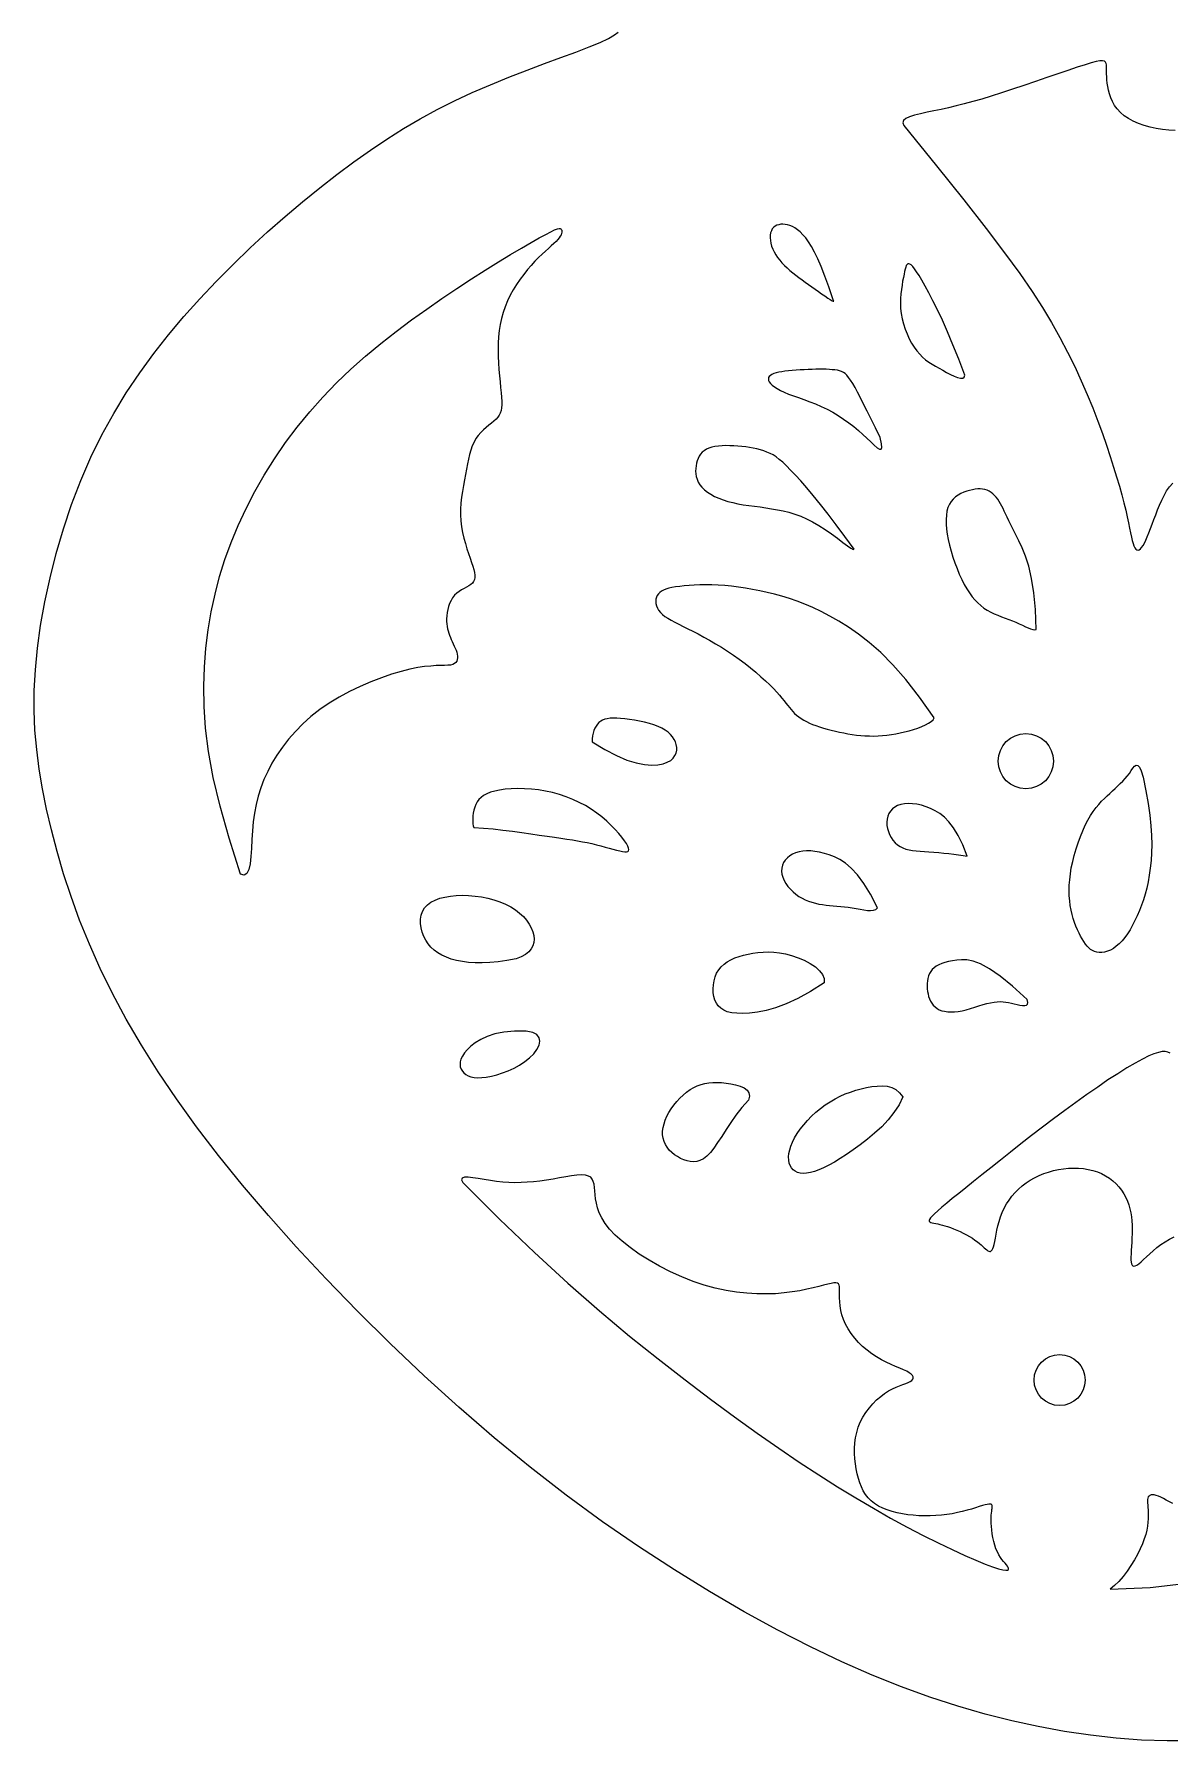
# Paper-space layout 'Layout1' of a CAD drawing. Header units: millimetres. Extents: x 76 to 198, y 127 to 164.
# Drawn here: x 152.81 to 161.86, y 131.91 to 145.51 of the extents above; entities that cross this region are included whole.
import ezdxf

# ---------------------------------------------------------------- set-up
doc = ezdxf.new("R2010")
doc.units = ezdxf.units.MM

psp = doc.layouts.get("Layout1")

# ---------------------------------------------------------------- linework, layer by layer
for points in [[(162.035, 131.916), (161.835, 131.915), (161.633, 131.921), (161.43, 131.936), (161.225, 131.959), (161.018, 131.99), (160.809, 132.028), (160.599, 132.074), (160.386, 132.127), (160.169, 132.19), (159.947, 132.262), (159.72, 132.345), (159.487, 132.439), (159.245, 132.545), (158.995, 132.664), (158.735, 132.797), (158.467, 132.943), (158.192, 133.103), (157.912, 133.276), (157.627, 133.462), (157.34, 133.66), (157.052, 133.871), (156.764, 134.094), (156.478, 134.328), (156.196, 134.572), (155.919, 134.823), (155.649, 135.079), (155.388, 135.337), (155.139, 135.594), (154.902, 135.849), (154.68, 136.098), (154.474, 136.341), (154.283, 136.576), (154.108, 136.805), (153.948, 137.027), (153.801, 137.244), (153.668, 137.456), (153.547, 137.663), (153.438, 137.866), (153.341, 138.065), (153.254, 138.261), (153.176, 138.452), (153.108, 138.639), (153.049, 138.821), (152.997, 138.998), (152.952, 139.17), (152.914, 139.336), (152.881, 139.497), (152.855, 139.654), (152.835, 139.809), (152.821, 139.963), (152.814, 140.12), (152.815, 140.279), (152.824, 140.444), (152.841, 140.617), (152.866, 140.797), (152.899, 140.985), (152.941, 141.177), (152.991, 141.372), (153.048, 141.568), (153.113, 141.762), (153.186, 141.953), (153.266, 142.138), (153.353, 142.316), (153.448, 142.487), (153.548, 142.652), (153.655, 142.811), (153.767, 142.964), (153.885, 143.113), (154.007, 143.258), (154.134, 143.399), (154.265, 143.538), (154.399, 143.673), (154.535, 143.805), (154.673, 143.932), (154.812, 144.055), (154.951, 144.172), (155.089, 144.284), (155.225, 144.39), (155.359, 144.49), (155.492, 144.584), (155.624, 144.672), (155.756, 144.755), (155.889, 144.833), (156.024, 144.907), (156.162, 144.977), (156.303, 145.043), (156.448, 145.105), (156.595, 145.165), (156.739, 145.22), (156.878, 145.273), (157.009, 145.321), (157.129, 145.365), (157.234, 145.406), (157.321, 145.442), (157.388, 145.473), (157.436, 145.501), (157.464, 145.524)], [(161.901, 144.74), (161.85, 144.742), (161.799, 144.747), (161.749, 144.755), (161.7, 144.766), (161.653, 144.779), (161.608, 144.795), (161.566, 144.814), (161.527, 144.835), (161.493, 144.858), (161.464, 144.884), (161.439, 144.912), (161.418, 144.94), (161.402, 144.97), (161.388, 145.001), (161.377, 145.031), (161.369, 145.061), (161.364, 145.09), (161.359, 145.117), (161.357, 145.144), (161.355, 145.168), (161.354, 145.191), (161.354, 145.212), (161.354, 145.231), (161.353, 145.248), (161.352, 145.263), (161.35, 145.275), (161.345, 145.285), (161.336, 145.292), (161.322, 145.295), (161.301, 145.294), (161.272, 145.289), (161.232, 145.279), (161.182, 145.264), (161.119, 145.244), (161.046, 145.219), (160.965, 145.191), (160.878, 145.161), (160.787, 145.13), (160.695, 145.098), (160.605, 145.068), (160.518, 145.039), (160.436, 145.013), (160.36, 144.99), (160.288, 144.97), (160.22, 144.952), (160.156, 144.936), (160.095, 144.921), (160.036, 144.908), (159.979, 144.896), (159.924, 144.885), (159.871, 144.874), (159.825, 144.863), (159.785, 144.85), (159.755, 144.836), (159.736, 144.82), (159.731, 144.801), (159.74, 144.779)], [(159.74, 144.779), (160, 144.459), (160.216, 144.188), (160.395, 143.959), (160.542, 143.766), (160.662, 143.602), (160.761, 143.459), (160.844, 143.331), (160.916, 143.211), (160.982, 143.092), (161.043, 142.975), (161.1, 142.86), (161.152, 142.747), (161.2, 142.637), (161.243, 142.53), (161.283, 142.426), (161.32, 142.328), (161.353, 142.233), (161.383, 142.144), (161.41, 142.06), (161.434, 141.981), (161.456, 141.907), (161.475, 141.838), (161.491, 141.774), (161.506, 141.716), (161.518, 141.663), (161.528, 141.615), (161.537, 141.573), (161.545, 141.535), (161.552, 141.502), (161.558, 141.474), (161.565, 141.451), (161.571, 141.432), (161.579, 141.417), (161.587, 141.406), (161.595, 141.4), (161.604, 141.398), (161.613, 141.4), (161.623, 141.407), (161.633, 141.418), (161.644, 141.434), (161.655, 141.454), (161.666, 141.478), (161.678, 141.505), (161.69, 141.535), (161.703, 141.569), (161.716, 141.604), (161.73, 141.641), (161.745, 141.679), (161.76, 141.718), (161.776, 141.757), (161.793, 141.795), (161.811, 141.833), (161.832, 141.869), (161.855, 141.902), (161.88, 141.932)], [(154.458, 138.818), (154.367, 139.103), (154.295, 139.359), (154.241, 139.587), (154.203, 139.793), (154.179, 139.98), (154.167, 140.153), (154.165, 140.314), (154.17, 140.467), (154.182, 140.617), (154.2, 140.763), (154.224, 140.906), (154.255, 141.047), (154.291, 141.187), (154.334, 141.324), (154.383, 141.46), (154.439, 141.595), (154.502, 141.73), (154.571, 141.864), (154.647, 141.996), (154.728, 142.126), (154.816, 142.254), (154.909, 142.378), (155.009, 142.5), (155.113, 142.617), (155.223, 142.73), (155.337, 142.839), (155.454, 142.943), (155.574, 143.043), (155.696, 143.139), (155.818, 143.231), (155.941, 143.318), (156.062, 143.402), (156.181, 143.482), (156.296, 143.558), (156.407, 143.628), (156.511, 143.693), (156.608, 143.752), (156.695, 143.803), (156.772, 143.848), (156.837, 143.885), (156.889, 143.913), (156.929, 143.934), (156.959, 143.948), (156.981, 143.956), (156.995, 143.96), (157.004, 143.96), (157.009, 143.957), (157.012, 143.952), (157.015, 143.945), (157.016, 143.938), (157.016, 143.93), (157.014, 143.921), (157.01, 143.91), (157.004, 143.898), (156.996, 143.886), (156.984, 143.872), (156.97, 143.856), (156.952, 143.84), (156.932, 143.821), (156.91, 143.801), (156.885, 143.779), (156.859, 143.755), (156.831, 143.728), (156.802, 143.699), (156.773, 143.666), (156.743, 143.632), (156.713, 143.594), (156.684, 143.555), (156.656, 143.514), (156.63, 143.472), (156.605, 143.428), (156.584, 143.383), (156.565, 143.337), (156.549, 143.29), (156.536, 143.243), (156.525, 143.195), (156.518, 143.146), (156.512, 143.096), (156.509, 143.045), (156.508, 142.993), (156.509, 142.941), (156.511, 142.889), (156.515, 142.837), (156.519, 142.787), (156.524, 142.739), (156.529, 142.694), (156.533, 142.652), (156.536, 142.615), (156.538, 142.582), (156.538, 142.554), (156.536, 142.53), (156.532, 142.509), (156.526, 142.49), (156.518, 142.473), (156.507, 142.457), (156.493, 142.442), (156.476, 142.426), (156.457, 142.41), (156.436, 142.393), (156.414, 142.375), (156.392, 142.356), (156.371, 142.335), (156.351, 142.312), (156.332, 142.286), (156.317, 142.258), (156.303, 142.228), (156.291, 142.195), (156.281, 142.16), (156.272, 142.123), (156.264, 142.084), (156.256, 142.043), (156.248, 142.001), (156.24, 141.957), (156.232, 141.912), (156.224, 141.866), (156.217, 141.82), (156.212, 141.773), (156.209, 141.725), (156.209, 141.678), (156.211, 141.631), (156.217, 141.584), (156.225, 141.538), (156.236, 141.493), (156.248, 141.45), (156.261, 141.409), (156.274, 141.37), (156.286, 141.333), (156.298, 141.3), (156.307, 141.27), (156.315, 141.243), (156.32, 141.219), (156.323, 141.198), (156.323, 141.179), (156.32, 141.163), (156.314, 141.148), (156.304, 141.135), (156.291, 141.124), (156.275, 141.113), (156.257, 141.103), (156.238, 141.092), (156.218, 141.081), (156.198, 141.069), (156.179, 141.055), (156.161, 141.038), (156.146, 141.019), (156.134, 140.998), (156.123, 140.974), (156.114, 140.95), (156.108, 140.925), (156.103, 140.9), (156.1, 140.876), (156.099, 140.852), (156.098, 140.83), (156.1, 140.81), (156.102, 140.79), (156.106, 140.772), (156.11, 140.754), (156.116, 140.737), (156.122, 140.72), (156.129, 140.703), (156.136, 140.686), (156.144, 140.669), (156.152, 140.651), (156.16, 140.634), (156.167, 140.617), (156.174, 140.601), (156.179, 140.584), (156.183, 140.569), (156.185, 140.554), (156.186, 140.539), (156.184, 140.526), (156.18, 140.514), (156.173, 140.504), (156.162, 140.495), (156.148, 140.488), (156.131, 140.483), (156.109, 140.481), (156.083, 140.48), (156.052, 140.479), (156.016, 140.478), (155.973, 140.475), (155.924, 140.47), (155.869, 140.462), (155.806, 140.449), (155.736, 140.432), (155.659, 140.409), (155.579, 140.382), (155.495, 140.35), (155.41, 140.313), (155.325, 140.273), (155.242, 140.228), (155.163, 140.18), (155.088, 140.128), (155.018, 140.073), (154.954, 140.015), (154.895, 139.954), (154.84, 139.892), (154.791, 139.829), (154.747, 139.765), (154.708, 139.7), (154.674, 139.635), (154.644, 139.57), (154.62, 139.504), (154.599, 139.438), (154.582, 139.371), (154.569, 139.303), (154.559, 139.234), (154.552, 139.163), (154.547, 139.092), (154.544, 139.022), (154.54, 138.957), (154.534, 138.9), (154.524, 138.854), (154.509, 138.823), (154.488, 138.81), (154.458, 138.818)], [(159.177, 143.391), (159.143, 143.494), (159.111, 143.581), (159.082, 143.656), (159.055, 143.719), (159.029, 143.772), (159.004, 143.816), (158.981, 143.853), (158.958, 143.884), (158.936, 143.91), (158.914, 143.932), (158.893, 143.95), (158.872, 143.964), (158.852, 143.975), (158.832, 143.984), (158.813, 143.989), (158.794, 143.992), (158.776, 143.994), (158.759, 143.993), (158.743, 143.99), (158.728, 143.985), (158.714, 143.977), (158.702, 143.968), (158.692, 143.956), (158.685, 143.941), (158.679, 143.925), (158.676, 143.906), (158.675, 143.886), (158.677, 143.865), (158.681, 143.842), (158.687, 143.819), (158.696, 143.796), (158.706, 143.773), (158.719, 143.751), (158.734, 143.729), (158.751, 143.707), (158.769, 143.686), (158.789, 143.666), (158.81, 143.646), (158.832, 143.626), (158.855, 143.607), (158.879, 143.588), (158.904, 143.569), (158.929, 143.551), (158.954, 143.532), (158.98, 143.514), (159.006, 143.496), (159.033, 143.477), (159.059, 143.459), (159.085, 143.44), (159.111, 143.422), (159.134, 143.406), (159.153, 143.393), (159.169, 143.384), (159.178, 143.38), (159.181, 143.382), (159.177, 143.391)], [(160.224, 142.792), (160.176, 142.918), (160.13, 143.033), (160.087, 143.136), (160.046, 143.229), (160.007, 143.311), (159.971, 143.383), (159.938, 143.447), (159.909, 143.501), (159.883, 143.547), (159.861, 143.585), (159.841, 143.615), (159.824, 143.639), (159.81, 143.657), (159.798, 143.669), (159.788, 143.676), (159.779, 143.679), (159.771, 143.678), (159.765, 143.673), (159.759, 143.664), (159.754, 143.652), (159.75, 143.636), (159.745, 143.617), (159.741, 143.595), (159.736, 143.569), (159.73, 143.541), (159.725, 143.509), (159.72, 143.475), (159.716, 143.439), (159.713, 143.402), (159.712, 143.363), (159.714, 143.322), (159.718, 143.282), (159.725, 143.24), (159.736, 143.199), (159.749, 143.159), (159.765, 143.12), (159.782, 143.082), (159.801, 143.046), (159.822, 143.014), (159.843, 142.984), (159.866, 142.958), (159.889, 142.935), (159.913, 142.914), (159.938, 142.896), (159.964, 142.879), (159.992, 142.862), (160.02, 142.846), (160.049, 142.83), (160.08, 142.813), (160.111, 142.797), (160.14, 142.783), (160.167, 142.773), (160.19, 142.767), (160.208, 142.767), (160.22, 142.775), (160.224, 142.792)], [(159.551, 142.295), (159.513, 142.371), (159.479, 142.441), (159.448, 142.504), (159.419, 142.56), (159.394, 142.61), (159.371, 142.655), (159.351, 142.693), (159.332, 142.725), (159.316, 142.752), (159.3, 142.773), (159.286, 142.791), (159.272, 142.804), (159.258, 142.814), (159.243, 142.821), (159.228, 142.826), (159.21, 142.83), (159.191, 142.833), (159.17, 142.835), (159.147, 142.837), (159.122, 142.838), (159.096, 142.838), (159.068, 142.838), (159.039, 142.838), (159.009, 142.837), (158.977, 142.836), (158.946, 142.835), (158.914, 142.833), (158.882, 142.831), (158.851, 142.829), (158.821, 142.826), (158.793, 142.823), (158.767, 142.819), (158.744, 142.815), (158.723, 142.81), (158.704, 142.804), (158.689, 142.797), (158.677, 142.79), (158.668, 142.781), (158.663, 142.772), (158.661, 142.762), (158.663, 142.75), (158.668, 142.738), (158.678, 142.725), (158.692, 142.712), (158.709, 142.698), (158.731, 142.684), (158.757, 142.67), (158.787, 142.655), (158.822, 142.641), (158.86, 142.627), (158.901, 142.613), (158.944, 142.597), (158.99, 142.58), (159.036, 142.562), (159.082, 142.542), (159.128, 142.52), (159.173, 142.496), (159.217, 142.47), (159.26, 142.441), (159.301, 142.412), (159.34, 142.382), (159.378, 142.351), (159.413, 142.32), (159.446, 142.289), (159.477, 142.26), (159.504, 142.234), (159.527, 142.213), (159.546, 142.202), (159.558, 142.202), (159.564, 142.215), (159.562, 142.245), (159.551, 142.295)], [(159.343, 141.406), (159.27, 141.507), (159.201, 141.6), (159.136, 141.685), (159.075, 141.762), (159.018, 141.832), (158.966, 141.894), (158.919, 141.949), (158.876, 141.996), (158.838, 142.036), (158.805, 142.07), (158.775, 142.098), (158.748, 142.121), (158.722, 142.14), (158.698, 142.156), (158.674, 142.168), (158.649, 142.179), (158.624, 142.189), (158.597, 142.197), (158.569, 142.204), (158.54, 142.21), (158.511, 142.215), (158.48, 142.22), (158.449, 142.223), (158.418, 142.226), (158.386, 142.228), (158.354, 142.229), (158.323, 142.23), (158.292, 142.229), (158.263, 142.227), (158.235, 142.223), (158.21, 142.218), (158.187, 142.21), (158.167, 142.201), (158.149, 142.19), (158.134, 142.177), (158.121, 142.162), (158.11, 142.146), (158.102, 142.128), (158.095, 142.11), (158.089, 142.09), (158.085, 142.07), (158.082, 142.049), (158.081, 142.028), (158.082, 142.006), (158.086, 141.984), (158.093, 141.962), (158.102, 141.94), (158.116, 141.919), (158.132, 141.899), (158.153, 141.879), (158.177, 141.86), (158.203, 141.843), (158.233, 141.826), (158.266, 141.811), (158.301, 141.798), (158.338, 141.786), (158.377, 141.776), (158.418, 141.768), (158.461, 141.76), (158.505, 141.754), (158.55, 141.748), (158.595, 141.742), (158.641, 141.735), (158.687, 141.728), (158.733, 141.72), (158.779, 141.711), (158.825, 141.699), (158.871, 141.685), (158.918, 141.668), (158.965, 141.648), (159.013, 141.624), (159.063, 141.595), (159.113, 141.562), (159.163, 141.527), (159.21, 141.492), (159.253, 141.46), (159.29, 141.433), (159.318, 141.413), (159.337, 141.403), (159.343, 141.406)], [(160.792, 140.766), (160.787, 140.924), (160.775, 141.059), (160.757, 141.173), (160.734, 141.269), (160.708, 141.349), (160.681, 141.416), (160.655, 141.473), (160.63, 141.521), (160.609, 141.563), (160.591, 141.6), (160.575, 141.632), (160.562, 141.66), (160.55, 141.686), (160.539, 141.709), (160.529, 141.73), (160.519, 141.749), (160.509, 141.768), (160.498, 141.786), (160.487, 141.803), (160.475, 141.819), (160.462, 141.834), (160.449, 141.847), (160.434, 141.858), (160.419, 141.867), (160.403, 141.875), (160.385, 141.88), (160.367, 141.883), (160.348, 141.885), (160.328, 141.885), (160.307, 141.883), (160.285, 141.879), (160.263, 141.874), (160.24, 141.867), (160.217, 141.859), (160.194, 141.849), (160.172, 141.837), (160.152, 141.822), (160.133, 141.805), (160.116, 141.785), (160.102, 141.763), (160.091, 141.737), (160.083, 141.708), (160.078, 141.676), (160.076, 141.642), (160.076, 141.605), (160.079, 141.566), (160.085, 141.525), (160.093, 141.482), (160.103, 141.437), (160.116, 141.39), (160.13, 141.343), (160.146, 141.297), (160.163, 141.251), (160.181, 141.206), (160.201, 141.164), (160.22, 141.125), (160.241, 141.089), (160.262, 141.057), (160.283, 141.027), (160.305, 141.001), (160.328, 140.977), (160.352, 140.956), (160.377, 140.937), (160.403, 140.92), (160.431, 140.905), (160.459, 140.891), (160.488, 140.879), (160.517, 140.868), (160.547, 140.857), (160.576, 140.846), (160.604, 140.835), (160.632, 140.824), (160.659, 140.812), (160.684, 140.8), (160.707, 140.788), (160.729, 140.778), (160.749, 140.77), (160.766, 140.765), (160.78, 140.763), (160.792, 140.766)], [(159.981, 140.062), (159.864, 140.227), (159.754, 140.367), (159.651, 140.484), (159.555, 140.582), (159.464, 140.663), (159.379, 140.729), (159.299, 140.784), (159.223, 140.831), (159.151, 140.872), (159.082, 140.908), (159.016, 140.94), (158.951, 140.967), (158.889, 140.991), (158.828, 141.012), (158.769, 141.03), (158.71, 141.046), (158.651, 141.061), (158.593, 141.074), (158.535, 141.085), (158.478, 141.095), (158.422, 141.103), (158.367, 141.11), (158.313, 141.115), (158.261, 141.119), (158.21, 141.121), (158.161, 141.122), (158.115, 141.121), (158.071, 141.12), (158.029, 141.117), (157.99, 141.114), (157.955, 141.109), (157.922, 141.105), (157.893, 141.1), (157.868, 141.094), (157.845, 141.087), (157.826, 141.08), (157.81, 141.071), (157.796, 141.061), (157.785, 141.05), (157.776, 141.037), (157.77, 141.023), (157.766, 141.007), (157.765, 140.99), (157.766, 140.972), (157.77, 140.954), (157.777, 140.936), (157.787, 140.919), (157.801, 140.902), (157.817, 140.885), (157.837, 140.87), (157.86, 140.855), (157.886, 140.84), (157.915, 140.824), (157.947, 140.808), (157.982, 140.791), (158.02, 140.772), (158.06, 140.752), (158.102, 140.73), (158.147, 140.706), (158.193, 140.681), (158.24, 140.653), (158.287, 140.625), (158.335, 140.594), (158.382, 140.562), (158.429, 140.529), (158.475, 140.495), (158.519, 140.46), (158.562, 140.425), (158.602, 140.39), (158.638, 140.357), (158.672, 140.325), (158.702, 140.295), (158.728, 140.268), (158.75, 140.243), (158.769, 140.22), (158.786, 140.199), (158.801, 140.179), (158.815, 140.161), (158.828, 140.144), (158.841, 140.128), (158.855, 140.113), (158.87, 140.098), (158.886, 140.084), (158.904, 140.07), (158.922, 140.057), (158.942, 140.045), (158.964, 140.033), (158.987, 140.021), (159.013, 140.01), (159.04, 140), (159.069, 139.99), (159.099, 139.981), (159.13, 139.972), (159.162, 139.963), (159.194, 139.956), (159.227, 139.948), (159.261, 139.942), (159.294, 139.935), (159.328, 139.93), (159.362, 139.925), (159.396, 139.922), (159.43, 139.919), (159.465, 139.918), (159.499, 139.917), (159.534, 139.919), (159.569, 139.921), (159.605, 139.925), (159.64, 139.929), (159.675, 139.935), (159.711, 139.943), (159.746, 139.951), (159.781, 139.96), (159.816, 139.97), (159.85, 139.981), (159.882, 139.993), (159.912, 140.006), (159.937, 140.019), (159.958, 140.033), (159.973, 140.047), (159.981, 140.062)], [(157.257, 139.872), (157.359, 139.809), (157.451, 139.761), (157.534, 139.726), (157.608, 139.703), (157.674, 139.69), (157.732, 139.686), (157.781, 139.688), (157.823, 139.696), (157.856, 139.708), (157.883, 139.723), (157.903, 139.741), (157.917, 139.761), (157.926, 139.782), (157.931, 139.804), (157.931, 139.827), (157.927, 139.849), (157.921, 139.871), (157.911, 139.891), (157.898, 139.911), (157.882, 139.929), (157.863, 139.947), (157.84, 139.963), (157.813, 139.979), (157.783, 139.993), (157.749, 140.006), (157.713, 140.017), (157.674, 140.027), (157.634, 140.036), (157.595, 140.044), (157.556, 140.05), (157.519, 140.055), (157.484, 140.058), (157.453, 140.06), (157.425, 140.06), (157.4, 140.059), (157.378, 140.055), (157.359, 140.051), (157.341, 140.044), (157.326, 140.035), (157.312, 140.024), (157.3, 140.011), (157.289, 139.997), (157.279, 139.98), (157.271, 139.961), (157.265, 139.941), (157.261, 139.919), (157.258, 139.896), (157.257, 139.872)], [(161.644, 139.591), (161.667, 139.481), (161.684, 139.38), (161.697, 139.287), (161.706, 139.203), (161.711, 139.125), (161.713, 139.053), (161.712, 138.987), (161.708, 138.925), (161.702, 138.866), (161.694, 138.81), (161.685, 138.757), (161.674, 138.707), (161.661, 138.659), (161.647, 138.613), (161.631, 138.57), (161.615, 138.527), (161.598, 138.486), (161.579, 138.447), (161.56, 138.41), (161.541, 138.375), (161.52, 138.342), (161.499, 138.313), (161.477, 138.286), (161.454, 138.262), (161.431, 138.243), (161.408, 138.226), (161.384, 138.213), (161.361, 138.203), (161.338, 138.197), (161.316, 138.193), (161.295, 138.193), (161.276, 138.195), (161.258, 138.2), (161.241, 138.208), (161.226, 138.218), (161.212, 138.23), (161.198, 138.245), (161.185, 138.261), (161.173, 138.28), (161.16, 138.301), (161.147, 138.324), (161.135, 138.348), (161.122, 138.374), (161.11, 138.402), (161.099, 138.431), (161.089, 138.463), (161.08, 138.496), (161.072, 138.53), (161.065, 138.567), (161.06, 138.605), (161.057, 138.644), (161.056, 138.686), (161.057, 138.729), (161.06, 138.773), (161.066, 138.82), (161.073, 138.868), (161.084, 138.917), (161.096, 138.967), (161.111, 139.018), (161.127, 139.068), (161.145, 139.117), (161.164, 139.163), (161.184, 139.207), (161.205, 139.248), (161.226, 139.284), (161.248, 139.317), (161.27, 139.347), (161.292, 139.373), (161.314, 139.398), (161.336, 139.42), (161.358, 139.441), (161.38, 139.461), (161.402, 139.481), (161.423, 139.5), (161.444, 139.52), (161.463, 139.539), (161.483, 139.559), (161.501, 139.579), (161.518, 139.599), (161.535, 139.62), (161.55, 139.642), (161.564, 139.662), (161.577, 139.677), (161.59, 139.685), (161.603, 139.683), (161.616, 139.669), (161.63, 139.639), (161.644, 139.591)], [(156.316, 139.19), (156.392, 139.184), (156.47, 139.177), (156.547, 139.168), (156.623, 139.159), (156.698, 139.149), (156.769, 139.139), (156.837, 139.129), (156.9, 139.12), (156.957, 139.112), (157.009, 139.104), (157.057, 139.097), (157.101, 139.09), (157.142, 139.083), (157.181, 139.076), (157.218, 139.069), (157.255, 139.061), (157.291, 139.052), (157.326, 139.043), (157.36, 139.033), (157.393, 139.024), (157.423, 139.016), (157.452, 139.008), (157.477, 139.002), (157.499, 138.998), (157.517, 138.996), (157.531, 138.996), (157.542, 138.998), (157.548, 139.004), (157.55, 139.013), (157.548, 139.025), (157.541, 139.041), (157.53, 139.061), (157.515, 139.084), (157.494, 139.112), (157.47, 139.142), (157.442, 139.173), (157.41, 139.206), (157.375, 139.24), (157.336, 139.273), (157.295, 139.304), (157.251, 139.335), (157.204, 139.363), (157.155, 139.388), (157.105, 139.412), (157.052, 139.433), (156.998, 139.451), (156.943, 139.467), (156.887, 139.479), (156.831, 139.488), (156.774, 139.495), (156.719, 139.498), (156.665, 139.499), (156.614, 139.498), (156.565, 139.494), (156.521, 139.487), (156.482, 139.479), (156.447, 139.469), (156.418, 139.457), (156.393, 139.443), (156.373, 139.428), (156.356, 139.411), (156.342, 139.392), (156.331, 139.372), (156.323, 139.35), (156.316, 139.328), (156.311, 139.304), (156.308, 139.281), (156.307, 139.258), (156.307, 139.237), (156.308, 139.218), (156.311, 139.203), (156.316, 139.19)], [(160.244, 138.961), (160.208, 139.051), (160.172, 139.125), (160.136, 139.185), (160.099, 139.233), (160.063, 139.27), (160.026, 139.3), (159.99, 139.322), (159.953, 139.34), (159.916, 139.354), (159.879, 139.366), (159.843, 139.374), (159.808, 139.378), (159.775, 139.38), (159.744, 139.378), (159.715, 139.373), (159.689, 139.364), (159.667, 139.352), (159.648, 139.337), (159.633, 139.32), (159.62, 139.3), (159.611, 139.278), (159.606, 139.255), (159.604, 139.231), (159.605, 139.206), (159.609, 139.181), (159.616, 139.157), (159.626, 139.133), (159.638, 139.11), (159.653, 139.088), (159.67, 139.068), (159.689, 139.051), (159.71, 139.037), (159.732, 139.026), (159.756, 139.017), (159.782, 139.011), (159.809, 139.006), (159.838, 139.003), (159.87, 139), (159.903, 138.998), (159.939, 138.996), (159.977, 138.993), (160.017, 138.989), (160.057, 138.985), (160.098, 138.981), (160.137, 138.976), (160.175, 138.972), (160.211, 138.966), (160.244, 138.961)], [(159.529, 138.549), (159.473, 138.657), (159.42, 138.743), (159.37, 138.812), (159.321, 138.865), (159.275, 138.904), (159.23, 138.934), (159.187, 138.955), (159.146, 138.97), (159.107, 138.983), (159.069, 138.992), (159.032, 138.998), (158.998, 139.002), (158.965, 139.002), (158.934, 139), (158.905, 138.995), (158.878, 138.987), (158.853, 138.976), (158.831, 138.962), (158.812, 138.947), (158.795, 138.929), (158.782, 138.909), (158.773, 138.888), (158.767, 138.866), (158.766, 138.842), (158.769, 138.818), (158.776, 138.793), (158.787, 138.768), (158.801, 138.744), (158.817, 138.72), (158.837, 138.697), (158.858, 138.676), (158.88, 138.657), (158.904, 138.64), (158.929, 138.625), (158.954, 138.613), (158.981, 138.602), (159.008, 138.593), (159.035, 138.585), (159.063, 138.579), (159.091, 138.575), (159.12, 138.571), (159.148, 138.568), (159.177, 138.565), (159.207, 138.563), (159.237, 138.56), (159.267, 138.557), (159.297, 138.554), (159.328, 138.549), (159.36, 138.544), (159.391, 138.538), (159.421, 138.532), (159.45, 138.529), (159.475, 138.528), (159.498, 138.53), (159.516, 138.537), (159.529, 138.549)], [(156.652, 138.143), (156.579, 138.13), (156.509, 138.12), (156.444, 138.114), (156.383, 138.111), (156.327, 138.112), (156.273, 138.115), (156.224, 138.121), (156.178, 138.13), (156.136, 138.141), (156.097, 138.155), (156.061, 138.171), (156.029, 138.19), (156, 138.212), (155.974, 138.235), (155.952, 138.262), (155.933, 138.291), (155.917, 138.322), (155.904, 138.355), (155.896, 138.389), (155.891, 138.424), (155.892, 138.458), (155.897, 138.49), (155.907, 138.521), (155.924, 138.548), (155.946, 138.572), (155.974, 138.593), (156.007, 138.611), (156.044, 138.625), (156.084, 138.635), (156.129, 138.643), (156.175, 138.647), (156.224, 138.649), (156.274, 138.647), (156.325, 138.643), (156.376, 138.636), (156.427, 138.626), (156.476, 138.613), (156.523, 138.597), (156.568, 138.578), (156.609, 138.557), (156.647, 138.533), (156.68, 138.507), (156.71, 138.479), (156.735, 138.45), (156.756, 138.42), (156.772, 138.389), (156.784, 138.359), (156.792, 138.329), (156.795, 138.3), (156.793, 138.273), (156.786, 138.246), (156.773, 138.222), (156.753, 138.199), (156.727, 138.178), (156.693, 138.16), (156.652, 138.143)], [(159.104, 137.953), (158.995, 137.883), (158.895, 137.828), (158.802, 137.785), (158.718, 137.753), (158.642, 137.731), (158.573, 137.717), (158.511, 137.71), (158.457, 137.707), (158.409, 137.709), (158.369, 137.714), (158.334, 137.722), (158.305, 137.734), (158.281, 137.749), (158.262, 137.768), (158.247, 137.789), (158.235, 137.814), (158.227, 137.842), (158.222, 137.872), (158.221, 137.903), (158.223, 137.935), (158.228, 137.968), (158.237, 137.999), (158.249, 138.029), (158.265, 138.056), (158.285, 138.08), (158.308, 138.101), (158.334, 138.12), (158.362, 138.136), (158.393, 138.15), (158.427, 138.162), (158.462, 138.172), (158.499, 138.18), (158.537, 138.188), (158.577, 138.194), (158.618, 138.197), (158.661, 138.198), (158.705, 138.197), (158.75, 138.192), (158.798, 138.183), (158.846, 138.17), (158.897, 138.152), (158.946, 138.131), (158.993, 138.106), (159.035, 138.078), (159.069, 138.048), (159.093, 138.017), (159.106, 137.985), (159.104, 137.953)], [(160.721, 137.818), (160.605, 137.925), (160.506, 138.006), (160.422, 138.064), (160.351, 138.102), (160.292, 138.124), (160.242, 138.134), (160.199, 138.136), (160.161, 138.132), (160.126, 138.128), (160.095, 138.122), (160.067, 138.114), (160.041, 138.106), (160.018, 138.096), (159.998, 138.085), (159.981, 138.072), (159.966, 138.058), (159.954, 138.042), (159.944, 138.025), (159.936, 138.007), (159.931, 137.987), (159.927, 137.967), (159.925, 137.947), (159.925, 137.926), (159.926, 137.905), (159.928, 137.884), (159.932, 137.864), (159.937, 137.844), (159.943, 137.824), (159.952, 137.806), (159.962, 137.789), (159.974, 137.774), (159.988, 137.76), (160.004, 137.748), (160.022, 137.738), (160.042, 137.73), (160.064, 137.725), (160.089, 137.721), (160.115, 137.72), (160.143, 137.721), (160.172, 137.724), (160.204, 137.73), (160.237, 137.738), (160.27, 137.748), (160.304, 137.758), (160.337, 137.768), (160.37, 137.778), (160.401, 137.786), (160.43, 137.793), (160.458, 137.798), (160.483, 137.801), (160.507, 137.802), (160.53, 137.801), (160.552, 137.799), (160.574, 137.795), (160.596, 137.791), (160.618, 137.785), (160.641, 137.78), (160.663, 137.774), (160.684, 137.771), (160.702, 137.77), (160.716, 137.773), (160.725, 137.781), (160.727, 137.796), (160.721, 137.818)], [(156.733, 137.566), (156.638, 137.566), (156.555, 137.559), (156.483, 137.545), (156.422, 137.525), (156.37, 137.501), (156.326, 137.475), (156.291, 137.447), (156.262, 137.419), (156.24, 137.393), (156.224, 137.368), (156.213, 137.344), (156.207, 137.322), (156.206, 137.301), (156.208, 137.282), (156.215, 137.264), (156.224, 137.248), (156.236, 137.234), (156.252, 137.222), (156.27, 137.211), (156.291, 137.204), (156.317, 137.199), (156.345, 137.196), (156.378, 137.197), (156.414, 137.201), (156.455, 137.209), (156.499, 137.22), (156.544, 137.234), (156.59, 137.252), (156.636, 137.273), (156.68, 137.297), (156.722, 137.324), (156.759, 137.354), (156.792, 137.387), (156.818, 137.421), (156.835, 137.455), (156.842, 137.487), (156.837, 137.515), (156.818, 137.539), (156.784, 137.556), (156.733, 137.566)], [(161.86, 137.391), (161.842, 137.399), (161.821, 137.404), (161.796, 137.404), (161.767, 137.398), (161.731, 137.387), (161.689, 137.37), (161.639, 137.345), (161.581, 137.313), (161.515, 137.274), (161.443, 137.228), (161.365, 137.178), (161.283, 137.122), (161.197, 137.063), (161.109, 137), (161.021, 136.935), (160.932, 136.869), (160.843, 136.802), (160.756, 136.735), (160.671, 136.669), (160.588, 136.603), (160.509, 136.54), (160.433, 136.479), (160.361, 136.422), (160.294, 136.369), (160.232, 136.32), (160.176, 136.274), (160.125, 136.233), (160.081, 136.197), (160.042, 136.164), (160.009, 136.137), (159.983, 136.113), (159.964, 136.094), (159.951, 136.079), (159.943, 136.068), (159.94, 136.059), (159.942, 136.053), (159.947, 136.048), (159.955, 136.044), (159.966, 136.041), (159.978, 136.038), (159.993, 136.035), (160.009, 136.032), (160.026, 136.028), (160.046, 136.023), (160.066, 136.017), (160.088, 136.01), (160.112, 136.002), (160.136, 135.993), (160.162, 135.982), (160.188, 135.971), (160.213, 135.958), (160.239, 135.945), (160.263, 135.931), (160.286, 135.917), (160.306, 135.903), (160.325, 135.89), (160.341, 135.876), (160.356, 135.864), (160.369, 135.852), (160.38, 135.841), (160.39, 135.832), (160.399, 135.824), (160.408, 135.818), (160.415, 135.814), (160.423, 135.812), (160.429, 135.813), (160.436, 135.817), (160.442, 135.824), (160.447, 135.835), (160.453, 135.849), (160.458, 135.868), (160.463, 135.892), (160.468, 135.919), (160.474, 135.949), (160.481, 135.982), (160.489, 136.016), (160.498, 136.052), (160.509, 136.088), (160.522, 136.123), (160.538, 136.157), (160.557, 136.191), (160.577, 136.222), (160.6, 136.253), (160.625, 136.282), (160.653, 136.309), (160.682, 136.334), (160.713, 136.358), (160.746, 136.38), (160.781, 136.399), (160.817, 136.417), (160.854, 136.432), (160.892, 136.445), (160.931, 136.456), (160.971, 136.465), (161.011, 136.471), (161.051, 136.475), (161.091, 136.476), (161.131, 136.475), (161.17, 136.472), (161.208, 136.466), (161.245, 136.457), (161.281, 136.446), (161.314, 136.432), (161.346, 136.415), (161.376, 136.396), (161.404, 136.375), (161.429, 136.352), (161.452, 136.326), (161.473, 136.3), (161.491, 136.272), (161.507, 136.243), (161.52, 136.214), (161.531, 136.184), (161.54, 136.153), (161.547, 136.121), (161.552, 136.089), (161.555, 136.056), (161.557, 136.023), (161.558, 135.989), (161.557, 135.954), (161.556, 135.92), (161.554, 135.886), (161.552, 135.853), (161.55, 135.823), (161.549, 135.794), (161.548, 135.768), (161.548, 135.746), (161.549, 135.727), (161.552, 135.713), (161.557, 135.703), (161.563, 135.697), (161.571, 135.695), (161.582, 135.697), (161.595, 135.704), (161.61, 135.715), (161.628, 135.73), (161.649, 135.749), (161.672, 135.77), (161.698, 135.793), (161.725, 135.818), (161.755, 135.843), (161.787, 135.867), (161.82, 135.89), (161.855, 135.91), (161.892, 135.929)], [(158.502, 137.017), (158.45, 136.958), (158.403, 136.899), (158.361, 136.84), (158.324, 136.783), (158.289, 136.729), (158.257, 136.68), (158.227, 136.636), (158.199, 136.6), (158.171, 136.571), (158.143, 136.55), (158.116, 136.536), (158.09, 136.529), (158.064, 136.526), (158.038, 136.528), (158.013, 136.534), (157.987, 136.543), (157.962, 136.554), (157.938, 136.568), (157.914, 136.583), (157.892, 136.601), (157.872, 136.62), (157.855, 136.642), (157.841, 136.665), (157.83, 136.689), (157.822, 136.715), (157.819, 136.742), (157.819, 136.77), (157.823, 136.799), (157.83, 136.829), (157.84, 136.859), (157.853, 136.889), (157.868, 136.919), (157.887, 136.949), (157.908, 136.978), (157.931, 137.007), (157.955, 137.033), (157.982, 137.058), (158.009, 137.081), (158.037, 137.101), (158.066, 137.118), (158.095, 137.132), (158.125, 137.143), (158.155, 137.151), (158.187, 137.156), (158.219, 137.159), (158.252, 137.159), (158.287, 137.157), (158.324, 137.153), (158.362, 137.148), (158.4, 137.14), (158.436, 137.13), (158.467, 137.116), (158.491, 137.098), (158.506, 137.076), (158.511, 137.049), (158.502, 137.017)], [(159.731, 137.043), (159.701, 136.979), (159.661, 136.919), (159.615, 136.861), (159.563, 136.806), (159.507, 136.755), (159.45, 136.707), (159.392, 136.662), (159.336, 136.622), (159.283, 136.585), (159.233, 136.552), (159.186, 136.524), (159.142, 136.499), (159.101, 136.478), (159.063, 136.462), (159.027, 136.449), (158.995, 136.44), (158.965, 136.435), (158.938, 136.434), (158.914, 136.436), (158.892, 136.442), (158.873, 136.451), (158.857, 136.463), (158.844, 136.478), (158.834, 136.496), (158.827, 136.516), (158.823, 136.539), (158.822, 136.565), (158.825, 136.592), (158.831, 136.621), (158.84, 136.652), (158.853, 136.684), (158.87, 136.718), (158.891, 136.752), (158.915, 136.787), (158.942, 136.821), (158.973, 136.856), (159.005, 136.889), (159.04, 136.921), (159.076, 136.951), (159.114, 136.98), (159.152, 137.005), (159.192, 137.028), (159.232, 137.048), (159.273, 137.067), (159.314, 137.082), (159.356, 137.096), (159.399, 137.108), (159.441, 137.118), (159.484, 137.125), (159.526, 137.13), (159.567, 137.131), (159.607, 137.128), (159.643, 137.118), (159.677, 137.101), (159.706, 137.076), (159.731, 137.043)], [(156.229, 136.361), (156.521, 136.069), (156.799, 135.803), (157.064, 135.561), (157.316, 135.34), (157.555, 135.139), (157.782, 134.957), (157.997, 134.79), (158.2, 134.636), (158.391, 134.495), (158.572, 134.365), (158.743, 134.245), (158.906, 134.134), (159.062, 134.032), (159.212, 133.937), (159.356, 133.849), (159.497, 133.767), (159.634, 133.689), (159.767, 133.617), (159.894, 133.551), (160.013, 133.491), (160.124, 133.438), (160.224, 133.392), (160.312, 133.353), (160.386, 133.322), (160.446, 133.3), (160.493, 133.285), (160.527, 133.276), (160.551, 133.273), (160.565, 133.274), (160.573, 133.279), (160.574, 133.286), (160.571, 133.295), (160.565, 133.305), (160.556, 133.316), (160.546, 133.329), (160.534, 133.342), (160.521, 133.358), (160.508, 133.376), (160.495, 133.396), (160.484, 133.419), (160.473, 133.445), (160.464, 133.473), (160.456, 133.502), (160.449, 133.533), (160.444, 133.564), (160.44, 133.594), (160.437, 133.622), (160.435, 133.649), (160.435, 133.673), (160.435, 133.694), (160.436, 133.713), (160.438, 133.729), (160.439, 133.743), (160.441, 133.756), (160.442, 133.766), (160.443, 133.776), (160.443, 133.784), (160.442, 133.79), (160.44, 133.795), (160.435, 133.799), (160.428, 133.8), (160.417, 133.8), (160.404, 133.798), (160.386, 133.794), (160.365, 133.788), (160.339, 133.78), (160.31, 133.771), (160.278, 133.761), (160.243, 133.751), (160.205, 133.741), (160.166, 133.732), (160.125, 133.724), (160.082, 133.717), (160.039, 133.712), (159.995, 133.709), (159.95, 133.707), (159.905, 133.707), (159.86, 133.708), (159.815, 133.711), (159.771, 133.716), (159.728, 133.723), (159.686, 133.731), (159.646, 133.742), (159.607, 133.754), (159.571, 133.769), (159.537, 133.785), (159.507, 133.805), (159.479, 133.826), (159.455, 133.85), (159.434, 133.877), (159.416, 133.906), (159.401, 133.937), (159.388, 133.97), (159.378, 134.005), (159.369, 134.042), (159.361, 134.08), (159.355, 134.12), (159.35, 134.16), (159.347, 134.202), (159.347, 134.244), (159.349, 134.287), (159.355, 134.329), (159.364, 134.371), (159.376, 134.413), (159.393, 134.454), (159.414, 134.493), (159.438, 134.531), (159.465, 134.567), (159.493, 134.6), (159.523, 134.631), (159.555, 134.658), (159.586, 134.682), (159.618, 134.702), (159.648, 134.718), (159.678, 134.732), (159.706, 134.743), (159.732, 134.753), (159.755, 134.761), (159.775, 134.769), (159.791, 134.777), (159.803, 134.785), (159.811, 134.794), (159.815, 134.803), (159.814, 134.813), (159.808, 134.824), (159.798, 134.835), (159.783, 134.846), (159.762, 134.858), (159.737, 134.87), (159.707, 134.883), (159.674, 134.897), (159.638, 134.913), (159.6, 134.93), (159.561, 134.95), (159.522, 134.972), (159.484, 134.997), (159.447, 135.025), (159.411, 135.055), (159.378, 135.088), (159.348, 135.123), (159.32, 135.159), (159.296, 135.196), (159.275, 135.233), (159.259, 135.27), (159.246, 135.307), (159.238, 135.343), (159.233, 135.378), (159.23, 135.411), (159.228, 135.442), (159.228, 135.469), (159.228, 135.494), (159.228, 135.515), (159.227, 135.532), (159.224, 135.545), (159.219, 135.554), (159.211, 135.56), (159.199, 135.562), (159.182, 135.562), (159.161, 135.558), (159.134, 135.552), (159.101, 135.544), (159.062, 135.534), (159.017, 135.523), (158.967, 135.511), (158.911, 135.5), (158.851, 135.49), (158.786, 135.482), (158.718, 135.476), (158.645, 135.474), (158.569, 135.474), (158.49, 135.479), (158.408, 135.488), (158.324, 135.501), (158.237, 135.52), (158.15, 135.543), (158.061, 135.573), (157.971, 135.609), (157.882, 135.649), (157.795, 135.694), (157.711, 135.742), (157.632, 135.792), (157.56, 135.843), (157.496, 135.893), (157.441, 135.943), (157.396, 135.991), (157.361, 136.036), (157.334, 136.079), (157.314, 136.121), (157.3, 136.16), (157.291, 136.197), (157.285, 136.231), (157.282, 136.264), (157.279, 136.294), (157.277, 136.322), (157.273, 136.347), (157.267, 136.369), (157.259, 136.388), (157.246, 136.403), (157.228, 136.413), (157.204, 136.42), (157.173, 136.422), (157.136, 136.419), (157.093, 136.414), (157.047, 136.407), (156.998, 136.398), (156.947, 136.389), (156.895, 136.38), (156.842, 136.372), (156.791, 136.367), (156.741, 136.363), (156.692, 136.361), (156.643, 136.36), (156.594, 136.362), (156.546, 136.365), (156.497, 136.37), (156.448, 136.377), (156.398, 136.385), (156.351, 136.393), (156.307, 136.4), (156.27, 136.404), (156.241, 136.403), (156.223, 136.397), (156.218, 136.383), (156.229, 136.361)], [(161.881, 133.804), (161.854, 133.819), (161.829, 133.832), (161.806, 133.844), (161.785, 133.855), (161.766, 133.863), (161.749, 133.869), (161.733, 133.873), (161.72, 133.874), (161.709, 133.873), (161.699, 133.87), (161.692, 133.864), (161.686, 133.857), (161.682, 133.848), (161.68, 133.837), (161.679, 133.824), (161.68, 133.809), (161.681, 133.792), (161.683, 133.774), (161.684, 133.754), (161.686, 133.732), (161.686, 133.708), (161.685, 133.682), (161.683, 133.655), (161.68, 133.625), (161.674, 133.593), (161.665, 133.559), (161.654, 133.523), (161.64, 133.485), (161.622, 133.444), (161.6, 133.4), (161.575, 133.355), (161.548, 133.31), (161.518, 133.266), (161.486, 133.224), (161.452, 133.185), (161.418, 133.151), (161.383, 133.122)], [(161.383, 133.122), (161.701, 133.137), (161.996, 133.171)]]:
    psp.add_lwpolyline(points)
for centre, radius in [((160.711, 139.717), 0.22), ((160.98, 134.788), 0.203)]:
    psp.add_circle(centre, radius)

doc.saveas('drawing.dxf')
